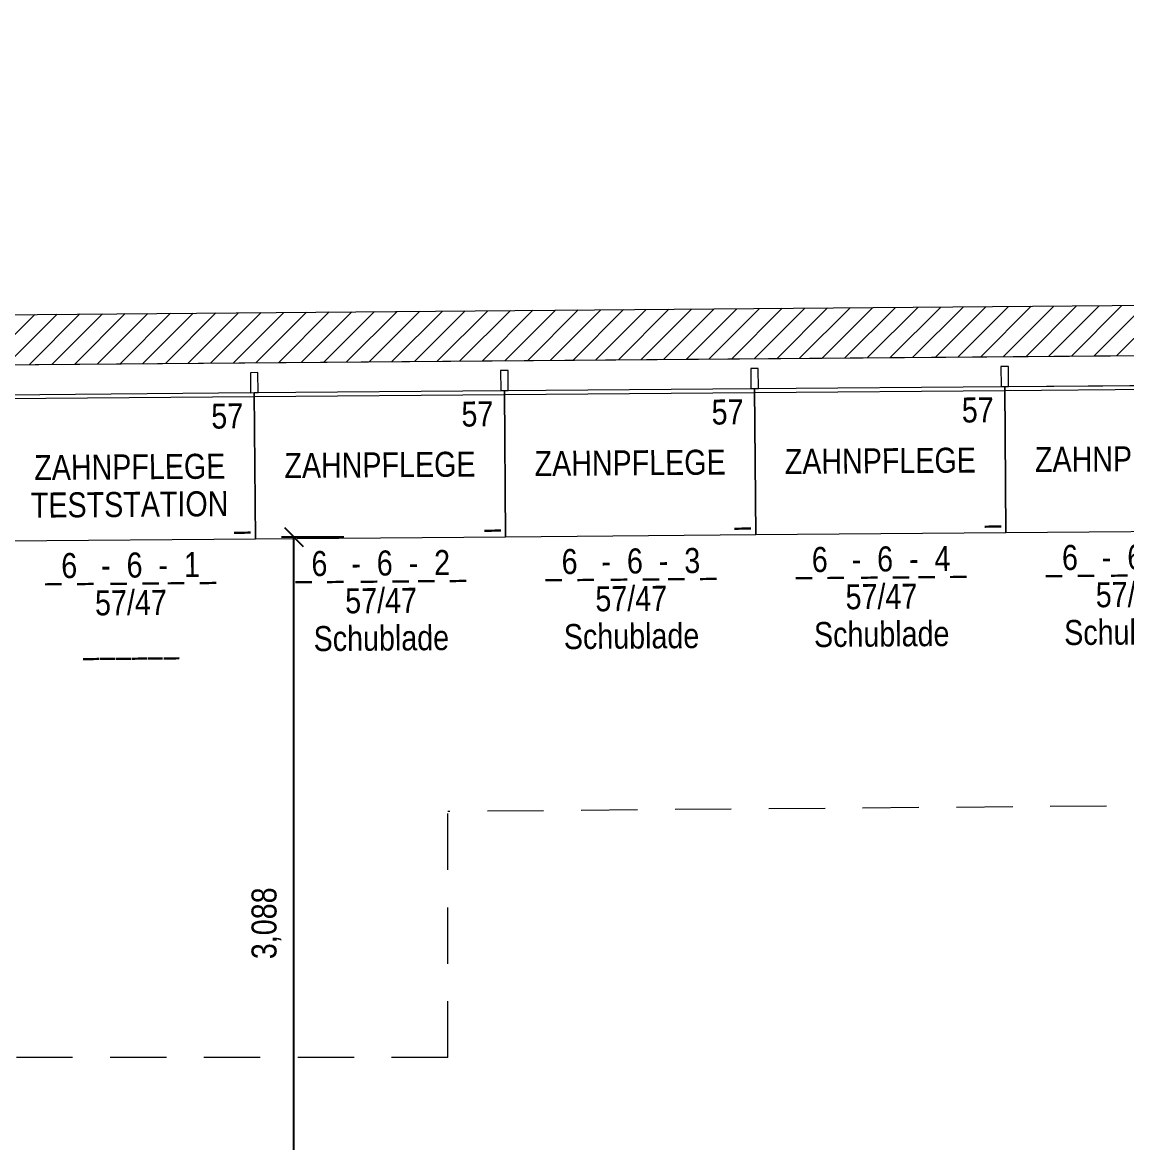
# Model space of a CAD drawing. Header units: millimetres. Extents: x 2027740 to 2136289, y -1533552 to -1491502.
# Drawn here: x 2097047 to 2101461, y -1500877 to -1496400 of the extents above; entities that cross this region are included whole.
import ezdxf
from ezdxf.enums import TextEntityAlignment as Align

# ---------------------------------------------------------------- set-up
doc = ezdxf.new("R2010")
doc.units = ezdxf.units.MM
doc.header["$MEASUREMENT"] = 0
doc.linetypes.add('AUSGEZOGEN', pattern=[0])
doc.linetypes.add('DGN Style 2', pattern=[375.045563, 225.027338, -150.018225])
for name, color, linetype, lineweight in [('01_Grundriss', 7, 'Continuous', 0), ('10_Einrichtung', 7, 'Continuous', 0), ('10_Einrichtung (Construction)', 7, 'Continuous', 0), ('11_Schraffur', 9, 'Continuous', 0), ('20_Sortimentierung', 7, 'Continuous', 0), ('21_Modulnummer', 7, 'Continuous', 0), ('26_Deckenfries', 251, 'DGN Style 2', 13)]:
    doc.layers.add(name, color=color, linetype=linetype, lineweight=lineweight)
doc.layers.add('11 Regaltyp-Kennzeichnung', color=7, linetype='Continuous', lineweight=0, plot=False)
doc.layers.add('15_Flächen', color=6, linetype='Continuous', lineweight=0, plot=False)
doc.styles.add('Rossmann', font='ARIALN.TTF', dxfattribs={"height": 100})
doc.styles.add('Style-Arial Narrow', font='ARIALN.TTF')
doc.dimstyles.new('Rossmann', dxfattribs={"dimtxt": 100, "dimasz": 75, "dimexe": 50, "dimexo": 0.0625, "dimgap": 50, "dimtad": 1, "dimdec": 3, "dimlfac": 0.001, "dimzin": 3, "dimtxsty": 'Rossmann', "dimcen": 0, "dimadec": 3, "dimazin": 0, "dimtfac": 1, "dimtdec": 0, "dimtofl": 0, "dimtmove": 0, "dimatfit": 1, "dimfxl": 200, "dimfxlon": 1, "dimfrac": 2, "dimtolj": 1, "dimtzin": 3, "dimarcsym": 0})

# ---------------------------------------------------------------- blocks, each defined once
blk = doc.blocks.new('_Oblique')
at = {"color": 0, "linetype": 'ByBlock', "lineweight": -2}
blk.add_line((0.5, 0.5), (-0.5, -0.5), dxfattribs=at)
blk = doc.blocks.new('*D131')
at = {"layer": '10_Einrichtung', "color": 0, "linetype": 'ByBlock', "lineweight": -2, "transparency": 16777216}
for p, q in [((2098332.4, -1498456.4), (2098082.4, -1498456.4)), ((2098332.4, -1501543.9), (2098082.4, -1501543.9))]:
    blk.add_line(p, q, dxfattribs=at)
at = {"layer": '10_Einrichtung', "color": 1, "lineweight": -2, "transparency": 16777216}
blk.add_line((2098132.4, -1501543.9), (2098132.4, -1498456.4), dxfattribs=at)
at = {"layer": 'Defpoints', "color": 0, "lineweight": 0, "transparency": 16777216}
for p in [(2098132.4, -1498456.4), (2098975.7, -1498456.4), (2099338.9, -1501543.9)]:
    blk.add_point(p, dxfattribs=at)
at = {"layer": '10_Einrichtung', "color": 1, "lineweight": -2, "transparency": 16777216, "xscale": 75, "yscale": 75, "zscale": 75}
for p, rotation in [((2098132.4, -1498456.4), 90), ((2098132.4, -1501543.9), 270)]:
    blk.add_blockref('_Oblique', p, dxfattribs=dict(at, rotation=rotation))
at = {"layer": '10_Einrichtung', "color": 0, "transparency": 16777216, "insert": (2098022.3, -1500000.1), "char_height": 100, "attachment_point": 5, "rotation": 90, "style": 'Style-Arial Narrow'}
blk.add_mtext('\\A1;3,088', dxfattribs=at)
blk = doc.blocks.new('*U229')
at = {"layer": '10_Einrichtung', "color": 7, "linetype": 'Continuous', "lineweight": 0}
blk.add_line((-500, 237.5), (500, 237.5), dxfattribs=at)
at = {"layer": '10_Einrichtung', "color": 7, "linetype": 'Continuous', "lineweight": 0, "flags": 128}
for points in [[(-485, 332.5), (-515, 332.5), (-515, 252.5), (-485, 252.5)], [(515, 332.5), (485, 332.5), (485, 252.5), (515, 252.5)], [(-500, 252.5), (500, 252.5), (500, -332.5), (-500, -332.5)]]:
    blk.add_lwpolyline(points, close=True, dxfattribs=at)
at = {"layer": '10_Einrichtung (Construction)', "color": 3, "linetype": 'Continuous', "lineweight": 0}
for p, q in [((-500, 252.5), (-500, -332.5)), ((500, 252.5), (500, -332.5))]:
    blk.add_line(p, q, dxfattribs=at)
at = {"layer": '10_Einrichtung (Construction)', "color": 5, "linetype": 'Continuous', "lineweight": 0}
blk.add_line((-500, 252.5), (500, 252.5), dxfattribs=at)
at = {"layer": '10_Einrichtung', "color": 7, "linetype": 'Continuous', "lineweight": 0, "style": 'Rossmann'}
blk.add_text('57', height=100, dxfattribs=at).set_placement((391.1, 160.1), align=Align.MIDDLE_CENTER)
blk = doc.blocks.new('R1 57')
at = {"layer": '10_Einrichtung', "color": 7, "linetype": 'Continuous', "lineweight": 0}
blk.add_blockref('*U229', (500, -292.5), dxfattribs=at)
blk = doc.blocks.new('I1 57')
at = {"layer": '10_Einrichtung', "color": 7, "linetype": 'Continuous', "lineweight": 0}
blk.add_blockref('R1 57', (0, 0), dxfattribs=at)
at = {"layer": '11 Regaltyp-Kennzeichnung', "color": 7, "linetype": 'Continuous', "lineweight": 0, "style": 'Style-Arial Narrow'}
blk.add_attdef('I1 57_0', text='', height=100, dxfattribs=at).set_placement((980, -575), align=Align.RIGHT)
at = {"layer": '20_Sortimentierung', "color": 1, "linetype": 'Continuous', "lineweight": 0, "style": 'Style-Arial Narrow'}
blk.add_attdef('I1 57_0', text='', height=100, dxfattribs=at).set_placement((500, -332.5), align=Align.MIDDLE_CENTER)
at = {"layer": '21_Modulnummer', "color": 1, "linetype": 'Continuous', "lineweight": 0, "insert": (500, -675), "char_height": 100, "attachment_point": 2, "line_spacing_factor": 0.6, "style": 'Style-Arial Narrow'}
blk.add_mtext('_6_ -_6_-_1_', dxfattribs=at)
at = {"layer": '21_Modulnummer', "color": 251, "linetype": 'Continuous', "lineweight": 0, "style": 'Style-Arial Narrow'}
blk.add_attdef('I1 57_0', text='', height=100, dxfattribs=at).set_placement((500, -825), align=Align.TOP_CENTER)
at = {"layer": '21_Modulnummer', "color": 5, "linetype": 'Continuous', "lineweight": 0, "style": 'Style-Arial Narrow'}
blk.add_attdef('I1 57_0', text='', height=100, dxfattribs=at).set_placement((500, -975), align=Align.TOP_CENTER)
blk = doc.blocks.new('*U384')
at = {"layer": '10_Einrichtung', "color": 7, "linetype": 'Continuous', "lineweight": 0}
blk.add_line((-500, 237.5), (500, 237.5), dxfattribs=at)
at = {"layer": '10_Einrichtung', "color": 7, "linetype": 'Continuous', "lineweight": 0, "flags": 128}
for points in [[(-485, 332.5), (-515, 332.5), (-515, 252.5), (-485, 252.5)], [(515, 332.5), (485, 332.5), (485, 252.5), (515, 252.5)], [(-500, 252.5), (500, 252.5), (500, -332.5), (-500, -332.5)]]:
    blk.add_lwpolyline(points, close=True, dxfattribs=at)
at = {"layer": '10_Einrichtung (Construction)', "color": 3, "linetype": 'Continuous', "lineweight": 0}
for p, q in [((-500, 252.5), (-500, -332.5)), ((500, 252.5), (500, -332.5))]:
    blk.add_line(p, q, dxfattribs=at)
at = {"layer": '10_Einrichtung (Construction)', "color": 5, "linetype": 'Continuous', "lineweight": 0}
blk.add_line((-500, 252.5), (500, 252.5), dxfattribs=at)
at = {"layer": '10_Einrichtung', "color": 7, "linetype": 'Continuous', "lineweight": 0, "style": 'Rossmann'}
blk.add_text('57', height=100, dxfattribs=at).set_placement((391.1, 160.1), align=Align.MIDDLE_CENTER)
blk = doc.blocks.new('R1 57_22')
at = {"layer": '10_Einrichtung', "color": 7, "linetype": 'Continuous', "lineweight": 0}
blk.add_blockref('*U384', (500, -292.5), dxfattribs=at)
blk = doc.blocks.new('I1 57_22')
at = {"layer": '10_Einrichtung', "color": 7, "linetype": 'Continuous', "lineweight": 0}
blk.add_blockref('R1 57_22', (0, 0), dxfattribs=at)
at = {"layer": '11 Regaltyp-Kennzeichnung', "color": 7, "linetype": 'Continuous', "lineweight": 0, "style": 'Style-Arial Narrow'}
blk.add_attdef('I1 57_22_0', text='', height=100, dxfattribs=at).set_placement((980, -575), align=Align.RIGHT)
at = {"layer": '20_Sortimentierung', "color": 1, "linetype": 'Continuous', "lineweight": 0, "style": 'Style-Arial Narrow'}
blk.add_attdef('I1 57_22_0', text='', height=100, dxfattribs=at).set_placement((500, -332.5), align=Align.MIDDLE_CENTER)
at = {"layer": '21_Modulnummer', "color": 1, "linetype": 'Continuous', "lineweight": 0, "insert": (500, -675), "char_height": 100, "attachment_point": 2, "line_spacing_factor": 0.6, "style": 'Style-Arial Narrow'}
blk.add_mtext('_6_ -_6_-_2_', dxfattribs=at)
at = {"layer": '21_Modulnummer', "color": 251, "linetype": 'Continuous', "lineweight": 0, "style": 'Style-Arial Narrow'}
blk.add_attdef('I1 57_22_0', text='', height=100, dxfattribs=at).set_placement((500, -825), align=Align.TOP_CENTER)
at = {"layer": '21_Modulnummer', "color": 5, "linetype": 'Continuous', "lineweight": 0, "style": 'Style-Arial Narrow'}
blk.add_attdef('I1 57_22_0', text='', height=100, dxfattribs=at).set_placement((500, -975), align=Align.TOP_CENTER)
blk = doc.blocks.new('*U387')
at = {"layer": '10_Einrichtung', "color": 7, "linetype": 'Continuous', "lineweight": 0}
blk.add_line((-500, 237.5), (500, 237.5), dxfattribs=at)
at = {"layer": '10_Einrichtung', "color": 7, "linetype": 'Continuous', "lineweight": 0, "flags": 128}
for points in [[(-485, 332.5), (-515, 332.5), (-515, 252.5), (-485, 252.5)], [(515, 332.5), (485, 332.5), (485, 252.5), (515, 252.5)], [(-500, 252.5), (500, 252.5), (500, -332.5), (-500, -332.5)]]:
    blk.add_lwpolyline(points, close=True, dxfattribs=at)
at = {"layer": '10_Einrichtung (Construction)', "color": 3, "linetype": 'Continuous', "lineweight": 0}
for p, q in [((-500, 252.5), (-500, -332.5)), ((500, 252.5), (500, -332.5))]:
    blk.add_line(p, q, dxfattribs=at)
at = {"layer": '10_Einrichtung (Construction)', "color": 5, "linetype": 'Continuous', "lineweight": 0}
blk.add_line((-500, 252.5), (500, 252.5), dxfattribs=at)
at = {"layer": '10_Einrichtung', "color": 7, "linetype": 'Continuous', "lineweight": 0, "style": 'Rossmann'}
blk.add_text('57', height=100, dxfattribs=at).set_placement((391.1, 160.1), align=Align.MIDDLE_CENTER)
blk = doc.blocks.new('R1 57_23')
at = {"layer": '10_Einrichtung', "color": 7, "linetype": 'Continuous', "lineweight": 0}
blk.add_blockref('*U387', (500, -292.5), dxfattribs=at)
blk = doc.blocks.new('I1 57_23')
at = {"layer": '10_Einrichtung', "color": 7, "linetype": 'Continuous', "lineweight": 0}
blk.add_blockref('R1 57_23', (0, 0), dxfattribs=at)
at = {"layer": '11 Regaltyp-Kennzeichnung', "color": 7, "linetype": 'Continuous', "lineweight": 0, "style": 'Style-Arial Narrow'}
blk.add_attdef('I1 57_23_0', text='', height=100, dxfattribs=at).set_placement((980, -575), align=Align.RIGHT)
at = {"layer": '20_Sortimentierung', "color": 1, "linetype": 'Continuous', "lineweight": 0, "style": 'Style-Arial Narrow'}
blk.add_attdef('I1 57_23_0', text='', height=100, dxfattribs=at).set_placement((500, -332.5), align=Align.MIDDLE_CENTER)
at = {"layer": '21_Modulnummer', "color": 1, "linetype": 'Continuous', "lineweight": 0, "insert": (500, -675), "char_height": 100, "attachment_point": 2, "line_spacing_factor": 0.6, "style": 'Style-Arial Narrow'}
blk.add_mtext('_6_ -_6_-_3_', dxfattribs=at)
at = {"layer": '21_Modulnummer', "color": 251, "linetype": 'Continuous', "lineweight": 0, "style": 'Style-Arial Narrow'}
blk.add_attdef('I1 57_23_0', text='', height=100, dxfattribs=at).set_placement((500, -825), align=Align.TOP_CENTER)
at = {"layer": '21_Modulnummer', "color": 5, "linetype": 'Continuous', "lineweight": 0, "style": 'Style-Arial Narrow'}
blk.add_attdef('I1 57_23_0', text='', height=100, dxfattribs=at).set_placement((500, -975), align=Align.TOP_CENTER)
blk = doc.blocks.new('*U390')
at = {"layer": '10_Einrichtung', "color": 7, "linetype": 'Continuous', "lineweight": 0}
blk.add_line((-500, 237.5), (500, 237.5), dxfattribs=at)
at = {"layer": '10_Einrichtung', "color": 7, "linetype": 'Continuous', "lineweight": 0, "flags": 128}
for points in [[(-485, 332.5), (-515, 332.5), (-515, 252.5), (-485, 252.5)], [(515, 332.5), (485, 332.5), (485, 252.5), (515, 252.5)], [(-500, 252.5), (500, 252.5), (500, -332.5), (-500, -332.5)]]:
    blk.add_lwpolyline(points, close=True, dxfattribs=at)
at = {"layer": '10_Einrichtung (Construction)', "color": 3, "linetype": 'Continuous', "lineweight": 0}
for p, q in [((-500, 252.5), (-500, -332.5)), ((500, 252.5), (500, -332.5))]:
    blk.add_line(p, q, dxfattribs=at)
at = {"layer": '10_Einrichtung (Construction)', "color": 5, "linetype": 'Continuous', "lineweight": 0}
blk.add_line((-500, 252.5), (500, 252.5), dxfattribs=at)
at = {"layer": '10_Einrichtung', "color": 7, "linetype": 'Continuous', "lineweight": 0, "style": 'Rossmann'}
blk.add_text('57', height=100, dxfattribs=at).set_placement((391.1, 160.1), align=Align.MIDDLE_CENTER)
blk = doc.blocks.new('R1 57_24')
at = {"layer": '10_Einrichtung', "color": 7, "linetype": 'Continuous', "lineweight": 0}
blk.add_blockref('*U390', (500, -292.5), dxfattribs=at)
blk = doc.blocks.new('I1 57_24')
at = {"layer": '10_Einrichtung', "color": 7, "linetype": 'Continuous', "lineweight": 0}
blk.add_blockref('R1 57_24', (0, 0), dxfattribs=at)
at = {"layer": '11 Regaltyp-Kennzeichnung', "color": 7, "linetype": 'Continuous', "lineweight": 0, "style": 'Style-Arial Narrow'}
blk.add_attdef('I1 57_24_0', text='', height=100, dxfattribs=at).set_placement((980, -575), align=Align.RIGHT)
at = {"layer": '20_Sortimentierung', "color": 1, "linetype": 'Continuous', "lineweight": 0, "style": 'Style-Arial Narrow'}
blk.add_attdef('I1 57_24_0', text='', height=100, dxfattribs=at).set_placement((500, -332.5), align=Align.MIDDLE_CENTER)
at = {"layer": '21_Modulnummer', "color": 1, "linetype": 'Continuous', "lineweight": 0, "insert": (500, -675), "char_height": 100, "attachment_point": 2, "line_spacing_factor": 0.6, "style": 'Style-Arial Narrow'}
blk.add_mtext('_6_ -_6_-_4_', dxfattribs=at)
at = {"layer": '21_Modulnummer', "color": 251, "linetype": 'Continuous', "lineweight": 0, "style": 'Style-Arial Narrow'}
blk.add_attdef('I1 57_24_0', text='', height=100, dxfattribs=at).set_placement((500, -825), align=Align.TOP_CENTER)
at = {"layer": '21_Modulnummer', "color": 5, "linetype": 'Continuous', "lineweight": 0, "style": 'Style-Arial Narrow'}
blk.add_attdef('I1 57_24_0', text='', height=100, dxfattribs=at).set_placement((500, -975), align=Align.TOP_CENTER)
blk = doc.blocks.new('*U393')
at = {"layer": '10_Einrichtung', "color": 7, "linetype": 'Continuous', "lineweight": 0}
blk.add_line((-500, 237.5), (500, 237.5), dxfattribs=at)
at = {"layer": '10_Einrichtung', "color": 7, "linetype": 'Continuous', "lineweight": 0, "flags": 128}
for points in [[(-485, 332.5), (-515, 332.5), (-515, 252.5), (-485, 252.5)], [(515, 332.5), (485, 332.5), (485, 252.5), (515, 252.5)], [(-500, 252.5), (500, 252.5), (500, -332.5), (-500, -332.5)]]:
    blk.add_lwpolyline(points, close=True, dxfattribs=at)
at = {"layer": '10_Einrichtung (Construction)', "color": 3, "linetype": 'Continuous', "lineweight": 0}
for p, q in [((-500, 252.5), (-500, -332.5)), ((500, 252.5), (500, -332.5))]:
    blk.add_line(p, q, dxfattribs=at)
at = {"layer": '10_Einrichtung (Construction)', "color": 5, "linetype": 'Continuous', "lineweight": 0}
blk.add_line((-500, 252.5), (500, 252.5), dxfattribs=at)
at = {"layer": '10_Einrichtung', "color": 7, "linetype": 'Continuous', "lineweight": 0, "style": 'Rossmann'}
blk.add_text('57', height=100, dxfattribs=at).set_placement((391.1, 160.1), align=Align.MIDDLE_CENTER)
blk = doc.blocks.new('R1 57_25')
at = {"layer": '10_Einrichtung', "color": 7, "linetype": 'Continuous', "lineweight": 0}
blk.add_blockref('*U393', (500, -292.5), dxfattribs=at)
blk = doc.blocks.new('I1 57_25')
at = {"layer": '10_Einrichtung', "color": 7, "linetype": 'Continuous', "lineweight": 0}
blk.add_blockref('R1 57_25', (0, 0), dxfattribs=at)
at = {"layer": '11 Regaltyp-Kennzeichnung', "color": 7, "linetype": 'Continuous', "lineweight": 0, "style": 'Style-Arial Narrow'}
blk.add_attdef('I1 57_25_0', text='', height=100, dxfattribs=at).set_placement((980, -575), align=Align.RIGHT)
at = {"layer": '20_Sortimentierung', "color": 1, "linetype": 'Continuous', "lineweight": 0, "style": 'Style-Arial Narrow'}
blk.add_attdef('I1 57_25_0', text='', height=100, dxfattribs=at).set_placement((500, -332.5), align=Align.MIDDLE_CENTER)
at = {"layer": '21_Modulnummer', "color": 1, "linetype": 'Continuous', "lineweight": 0, "insert": (500, -675), "char_height": 100, "attachment_point": 2, "line_spacing_factor": 0.6, "style": 'Style-Arial Narrow'}
blk.add_mtext('_6_ -_6_-_5_', dxfattribs=at)
at = {"layer": '21_Modulnummer', "color": 251, "linetype": 'Continuous', "lineweight": 0, "style": 'Style-Arial Narrow'}
blk.add_attdef('I1 57_25_0', text='', height=100, dxfattribs=at).set_placement((500, -825), align=Align.TOP_CENTER)
at = {"layer": '21_Modulnummer', "color": 5, "linetype": 'Continuous', "lineweight": 0, "style": 'Style-Arial Narrow'}
blk.add_attdef('I1 57_25_0', text='', height=100, dxfattribs=at).set_placement((500, -975), align=Align.TOP_CENTER)

msp = doc.modelspace()

# ---------------------------------------------------------------- hatches: boundary and pattern name
at = {"layer": '11_Schraffur', "linetype": 'AUSGEZOGEN', "ltscale": 10}
h = msp.add_hatch(dxfattribs=at)
h.set_pattern_fill('ANSI31', color=256, pattern_type=2)
h.set_pattern_definition([(45, (1922705.07, -1372376.47), (-44.90128, 44.90128), [])])
h.paths.add_polyline_path([(2063620.1004, -1505471.2292), (2063500.1335, -1497552.0007), (2086188.2347, -1497552.0007), (2086188.2347, -1498737.0007), (2094348.2347, -1498737.0007), (2094490.7314, -1497787.6353), (2108337.2777, -1497675.5442), (2108338.0062, -1497765.5413), (2109275.4151, -1497757.9527), (2109524.0236, -1496484.4712), (2109043.1931, -1496399.6878), (2108833.9511, -1497471.517), (2094318.3019, -1497589.0246), (2094176.0137, -1498537.0007), (2086388.2347, -1498537.0007), (2086388.2347, -1497352.0007), (2063217.0716, -1497352.0007), (2063340.1325, -1505475.4704)], flags=17)

# ---------------------------------------------------------------- linework, layer by layer
at = {"layer": '01_Grundriss', "linetype": 'AUSGEZOGEN', "ltscale": 10}
for p, q in [((2094318.3019, -1497589.0246), (2108833.9511, -1497471.517)), ((2094490.7314, -1497787.6353), (2108337.2777, -1497675.5442))]:
    msp.add_line(p, q, dxfattribs=at)
at = {"layer": '15_Flächen', "linetype": 'AUSGEZOGEN', "ltscale": 10, "flags": 128}
msp.add_lwpolyline([(2063518.2363, -1498747.0007), (2069416.2347, -1498747.0007), (2069416.2347, -1497552.0007), (2086188.2347, -1497552.0007), (2086188.2347, -1498737.0007), (2094348.2347, -1498737.0007), (2094490.7314, -1497787.6353), (2108337.2777, -1497675.5442), (2108338.0062, -1497765.5413), (2109517.9676, -1497755.9892), (2109508.3603, -1497805.0575), (2109547.615, -1497812.7433), (2108805.7428, -1501601.7995), (2108766.4882, -1501594.1137), (2108756.8809, -1501643.182), (2107891.7578, -1501473.7966), (2107780.5881, -1502052.9736), (2107765.8571, -1502050.146), (2107762.6687, -1502066.757), (2107762.6687, -1502066.757), (2107551.5231, -1502026.2288), (2107517.1505, -1502019.6312), (2107517.1505, -1502019.6312), (2106749.1698, -1501872.2218), (2106546.6419, -1502927.3614), (2106495.5741, -1502917.5593), (2106064.4675, -1505163.5593), (2106115.5353, -1505173.3614), (2105970.73, -1505927.7748), (2105970.73, -1505927.7748), (2105970.73, -1505927.7748), (2105970.73, -1505927.7748), (2105925.3788, -1506164.0476), (2106938.8777, -1506358.5828), (2106935.6894, -1506375.1937), (2106950.4205, -1506378.0213), (2106843.9162, -1506932.8923), (2107683.5883, -1507094.0624), (2107674.1631, -1507143.1661), (2107713.446, -1507150.7062), (2107014.288, -1510793.2134), (2106975.0051, -1510785.6733), (2106965.5799, -1510834.777), (2106437.4116, -1510724.1616), (2106384.1156, -1510978.6405), (2100740.5785, -1509934.0344), (2100598.6456, -1510756.8831), (2092446.7045, -1510980.2262), (2092417.4768, -1511217.0547), (2092428.2323, -1511218.3821), (2092261.6635, -1512398.2829), (2091681.6913, -1512316.4071), (2091593.672, -1512918.1904), (2086495.8059, -1512012.1881), (2085680.4686, -1517269.6664), (2081425.2555, -1516914.6143), (2082017.1994, -1514073.6274), (2081723.5068, -1514012.434), (2081595.0066, -1514629.1601), (2063839.6788, -1514684.447), (2063626.0077, -1505861.1845), (2063730.9957, -1505861.1845), (2063725.0883, -1505469.6388), (2063620.1004, -1505471.2292)], close=True, dxfattribs=at)
at = {"layer": '26_Deckenfries'}
msp.add_line((2108131.5092, -1499477.2689), (2098748.2363, -1499553.2288), dxfattribs=at)
at = {"layer": '26_Deckenfries', "color": 132}
for q in [(2098748.2363, -1499553.2288), (2095898.2238, -1500537.0007)]:
    msp.add_line((2098748.2363, -1500537.0007), q, dxfattribs=at)

# ---------------------------------------------------------------- block references
ref = msp.add_blockref('I1 57', (2096973.802, -1497847.5369), dxfattribs=dict(rotation=0.4638128694037586))
ref.add_attrib('I1 57_0', '57/47', dxfattribs={"layer": '21_Modulnummer', "color": 251, "linetype": 'Continuous', "lineweight": 0, "height": 100, "rotation": 0.4638129, "style": 'Style-Arial Narrow'}).set_placement((2097480.464, -1498668.4624), align=Align.TOP_CENTER)
ref.add_attrib('I1 57_0', 'ZAHNPFLEGE', dxfattribs={"layer": '20_Sortimentierung', "color": 1, "linetype": 'Continuous', "lineweight": 0, "height": 100, "rotation": 0.4638129, "style": 'Style-Arial Narrow'}).set_placement((2097476.4772, -1498175.9785), align=Align.MIDDLE_CENTER)
ref.add_attrib('I1 57_0', '______', dxfattribs={"layer": '21_Modulnummer', "color": 5, "linetype": 'Continuous', "lineweight": 0, "height": 100, "rotation": 0.4638129, "style": 'Style-Arial Narrow'}).set_placement((2097481.6782, -1498818.4575), align=Align.TOP_CENTER)
ref.add_attrib('I1 57_0', '_', dxfattribs={"layer": '11 Regaltyp-Kennzeichnung', "color": 7, "linetype": 'Continuous', "lineweight": 0, "height": 100, "rotation": 0.4638129, "style": 'Style-Arial Narrow'}).set_placement((2097958.4245, -1498414.585), align=Align.RIGHT)
ref = msp.add_blockref('I1 57_22', (2097973.7692, -1497839.4419), dxfattribs=dict(rotation=0.4638128694037586))
ref.add_attrib('I1 57_22_0', '57/47', dxfattribs={"layer": '21_Modulnummer', "color": 251, "linetype": 'Continuous', "lineweight": 0, "height": 100, "rotation": 0.4638129, "style": 'Style-Arial Narrow'}).set_placement((2098480.4312, -1498660.3674), align=Align.TOP_CENTER)
ref.add_attrib('I1 57_22_0', 'ZAHNPFLEGE', dxfattribs={"layer": '20_Sortimentierung', "color": 1, "linetype": 'Continuous', "lineweight": 0, "height": 100, "rotation": 0.4638129, "style": 'Style-Arial Narrow'}).set_placement((2098476.4444, -1498167.8835), align=Align.MIDDLE_CENTER)
ref.add_attrib('I1 57_22_0', 'Schublade', dxfattribs={"layer": '21_Modulnummer', "color": 5, "linetype": 'Continuous', "lineweight": 0, "height": 100, "rotation": 0.4638129, "style": 'Style-Arial Narrow'}).set_placement((2098481.6454, -1498810.3625), align=Align.TOP_CENTER)
ref.add_attrib('I1 57_22_0', '_', dxfattribs={"layer": '11 Regaltyp-Kennzeichnung', "color": 7, "linetype": 'Continuous', "lineweight": 0, "height": 100, "rotation": 0.4638129, "style": 'Style-Arial Narrow'}).set_placement((2098958.3917, -1498406.49), align=Align.RIGHT)
ref = msp.add_blockref('I1 57_23', (2098973.7365, -1497831.3469), dxfattribs=dict(rotation=0.4638128694037586))
ref.add_attrib('I1 57_23_0', '57/47', dxfattribs={"layer": '21_Modulnummer', "color": 251, "linetype": 'Continuous', "lineweight": 0, "height": 100, "rotation": 0.4638129, "style": 'Style-Arial Narrow'}).set_placement((2099480.3984, -1498652.2724), align=Align.TOP_CENTER)
ref.add_attrib('I1 57_23_0', 'ZAHNPFLEGE', dxfattribs={"layer": '20_Sortimentierung', "color": 1, "linetype": 'Continuous', "lineweight": 0, "height": 100, "rotation": 0.4638129, "style": 'Style-Arial Narrow'}).set_placement((2099476.4117, -1498159.7886), align=Align.MIDDLE_CENTER)
ref.add_attrib('I1 57_23_0', 'Schublade', dxfattribs={"layer": '21_Modulnummer', "color": 5, "linetype": 'Continuous', "lineweight": 0, "height": 100, "rotation": 0.4638129, "style": 'Style-Arial Narrow'}).set_placement((2099481.6127, -1498802.2675), align=Align.TOP_CENTER)
ref.add_attrib('I1 57_23_0', '_', dxfattribs={"layer": '11 Regaltyp-Kennzeichnung', "color": 7, "linetype": 'Continuous', "lineweight": 0, "height": 100, "rotation": 0.4638129, "style": 'Style-Arial Narrow'}).set_placement((2099958.359, -1498398.395), align=Align.RIGHT)
ref = msp.add_blockref('I1 57_24', (2099973.7037, -1497823.252), dxfattribs=dict(rotation=0.4638128694037586))
ref.add_attrib('I1 57_24_0', '57/47', dxfattribs={"layer": '21_Modulnummer', "color": 251, "linetype": 'Continuous', "lineweight": 0, "height": 100, "rotation": 0.4638129, "style": 'Style-Arial Narrow'}).set_placement((2100480.3657, -1498644.1775), align=Align.TOP_CENTER)
ref.add_attrib('I1 57_24_0', 'ZAHNPFLEGE', dxfattribs={"layer": '20_Sortimentierung', "color": 1, "linetype": 'Continuous', "lineweight": 0, "height": 100, "rotation": 0.4638129, "style": 'Style-Arial Narrow'}).set_placement((2100476.3789, -1498151.6936), align=Align.MIDDLE_CENTER)
ref.add_attrib('I1 57_24_0', 'Schublade', dxfattribs={"layer": '21_Modulnummer', "color": 5, "linetype": 'Continuous', "lineweight": 0, "height": 100, "rotation": 0.4638129, "style": 'Style-Arial Narrow'}).set_placement((2100481.5799, -1498794.1725), align=Align.TOP_CENTER)
ref.add_attrib('I1 57_24_0', '_', dxfattribs={"layer": '11 Regaltyp-Kennzeichnung', "color": 7, "linetype": 'Continuous', "lineweight": 0, "height": 100, "rotation": 0.4638129, "style": 'Style-Arial Narrow'}).set_placement((2100958.3262, -1498390.3001), align=Align.RIGHT)
ref = msp.add_blockref('I1 57_25', (2100973.6709, -1497815.157), dxfattribs=dict(rotation=0.4638128694037586))
ref.add_attrib('I1 57_25_0', '57/47', dxfattribs={"layer": '21_Modulnummer', "color": 251, "linetype": 'Continuous', "lineweight": 0, "height": 100, "rotation": 0.4638129, "style": 'Style-Arial Narrow'}).set_placement((2101480.3329, -1498636.0825), align=Align.TOP_CENTER)
ref.add_attrib('I1 57_25_0', 'ZAHNPFLEGE', dxfattribs={"layer": '20_Sortimentierung', "color": 1, "linetype": 'Continuous', "lineweight": 0, "height": 100, "rotation": 0.4638129, "style": 'Style-Arial Narrow'}).set_placement((2101476.3461, -1498143.5986), align=Align.MIDDLE_CENTER)
ref.add_attrib('I1 57_25_0', 'Schublade', dxfattribs={"layer": '21_Modulnummer', "color": 5, "linetype": 'Continuous', "lineweight": 0, "height": 100, "rotation": 0.4638129, "style": 'Style-Arial Narrow'}).set_placement((2101481.5472, -1498786.0776), align=Align.TOP_CENTER)
ref.add_attrib('I1 57_25_0', '_', dxfattribs={"layer": '11 Regaltyp-Kennzeichnung', "color": 7, "linetype": 'Continuous', "lineweight": 0, "height": 100, "rotation": 0.4638129, "style": 'Style-Arial Narrow'}).set_placement((2101958.2934, -1498382.2051), align=Align.RIGHT)

# ---------------------------------------------------------------- texts
at = {"layer": '20_Sortimentierung', "color": 1, "linetype": 'Continuous', "style": 'Style-Arial Narrow'}
msp.add_text('TESTSTATION', height=100, rotation=0.4638129, dxfattribs=at).set_placement((2097475.8055, -1498325.9889), align=Align.MIDDLE_CENTER)

# ---------------------------------------------------------------- dimensions: what is measured, and where the dimension line sits
at = {"layer": '10_Einrichtung', "color": 1}
dim = msp.add_linear_dim(base=(2098132.3613, -1498456.3515), p1=(2099338.9115, -1501543.86), p2=(2098975.7071, -1498456.3515), angle=90, dimstyle='Rossmann', override={"dimtxsty": 'Style-Arial Narrow', "dimblk": 'Oblique', "dimclrd": 1, "dimtdec": 3}, dxfattribs=at)
dim.commit()
dim.dimension.update_dxf_attribs({"geometry": '*D131', "text_midpoint": (2098022.2658, -1500000.1057)})

doc.saveas('drawing.dxf')
